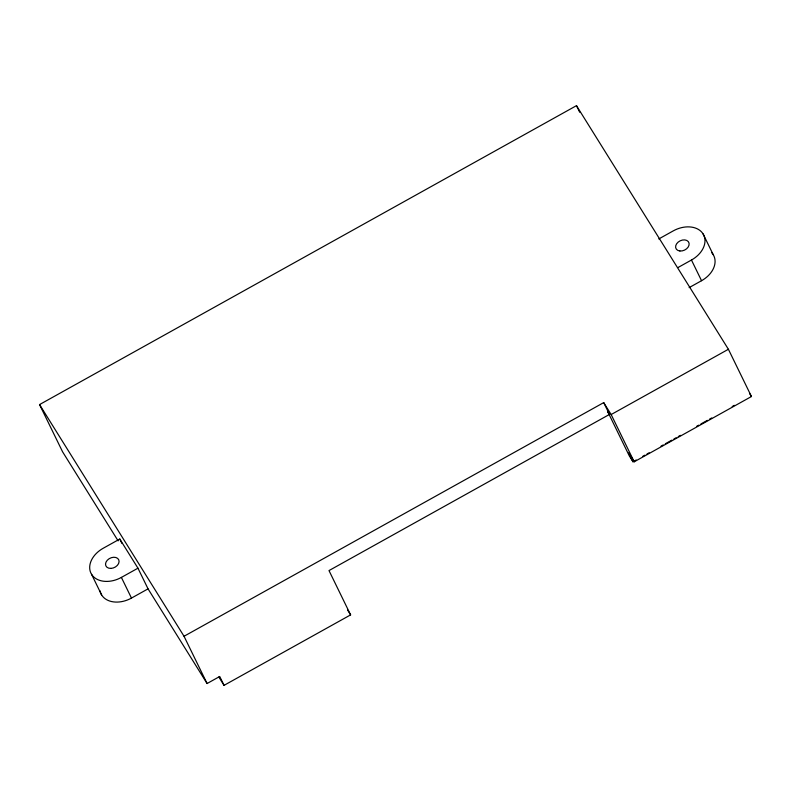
<?xml version="1.0" encoding="UTF-8"?>
<svg xmlns="http://www.w3.org/2000/svg" width="791" height="791" viewBox="0 0 791 791"><rect width="100%" height="100%" fill="white"/><g stroke="black" fill="none" stroke-linecap="round" stroke-linejoin="round"><path stroke-width="1.19" d="M118.116 540.856L62.598 451.839L39.55 404.577L576.481 105.648L728.402 349.276L751.45 396.528L634.204 461.806L628.657 452.917L632.978 461.776L636.221 459.976M207.084 683.523L184.036 636.271L603.711 402.609L609.475 414.425L328.997 570.578L350.611 614.884L224.041 685.352L219.72 676.493L207.084 683.523L148.046 588.86L137.96 568.185L119.787 539.027L103.216 548.252A23.74 17.135 -26 0 0 91.588 574.365L101.673 595.04M658.784 238.951L673.279 230.873A23.74 17.135 -26 0 1 703.09 233.918L713.175 254.593M91.588 574.365A23.74 17.135 -26 0 0 121.389 577.41L137.96 568.185M677.996 267.526L691.463 260.031A23.74 17.135 -26 0 0 703.09 233.918M100.022 590.877A23.74 17.135 -26 0 0 131.474 598.085L148.046 588.86M689.119 287.627L701.548 280.706A23.74 17.135 -26 0 0 711.811 252.794M634.204 461.806L611.156 414.543L728.402 349.276M642.688 456.377L644.843 455.171M646.998 453.975L649.154 452.768M661.019 446.164L663.174 444.967M665.33 443.761L671.806 440.162M673.962 438.956L676.117 437.759M678.273 436.563L680.438 435.357M696.614 426.349L698.769 425.153M700.925 423.946L707.391 420.347M709.547 419.151L711.712 417.945M732.199 406.534L734.355 405.338M749.492 393.394L751.45 396.528M603.711 402.609L611.156 414.543M609.475 414.425L607.656 411.518L629.27 455.824L632.978 461.776M347.575 610.029L350.611 614.884M218.85 677.027L224.041 685.352M39.55 404.577L184.036 636.271M691.463 260.031L701.548 280.706M576.481 105.648L579.694 112.243M119.787 539.027L121.903 543.387M121.389 577.41L131.474 598.085M679.904 250.994A7.119 5.142 -26 0 0 689.08 243.242A7.119 5.142 -26 0 0 678.134 242.125A7.119 5.142 -26 0 0 679.904 250.994M110.849 568.403A7.119 5.142 -26 0 0 118.769 559.86A7.119 5.142 -26 0 0 107.289 560.236A7.119 5.142 -26 0 0 110.849 568.403"/></g></svg>
